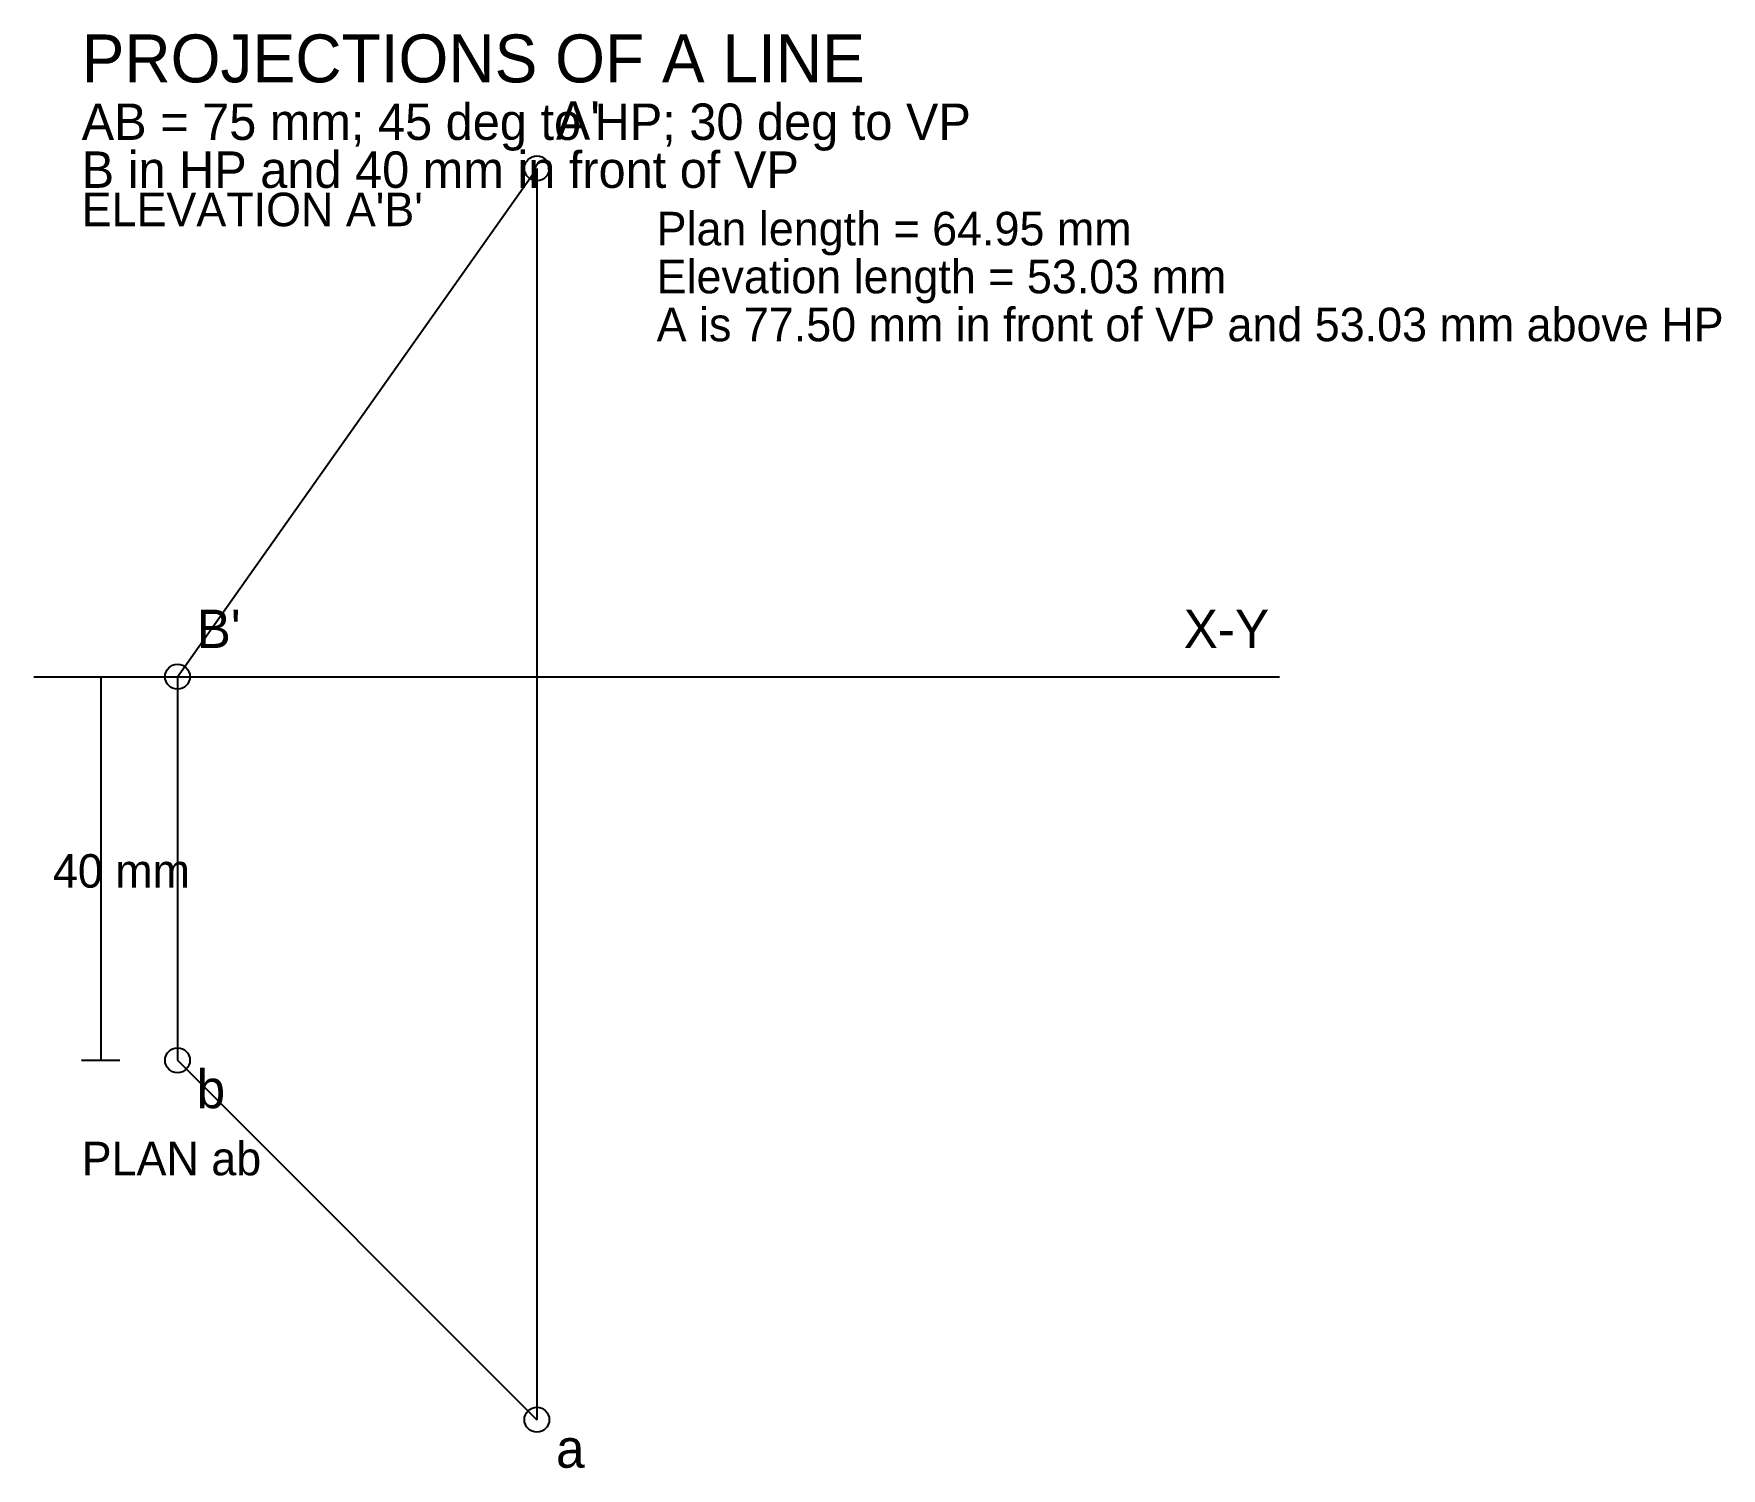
# Model space of a CAD drawing. Header units: millimetres. Extents: x -15 to 161, y -83 to 67.
import ezdxf

# ---------------------------------------------------------------- set-up
doc = ezdxf.new("R2010")
doc.units = ezdxf.units.MM
doc.header["$MEASUREMENT"] = 0
for name, color, linetype in [('DIM', 2, 'Continuous'), ('ELEVATION', 1, 'Continuous'), ('PLAN', 3, 'Continuous'), ('POINT', 1, 'Continuous'), ('PROJECT', 8, 'Continuous'), ('TEXT', 7, 'Continuous'), ('XY', 7, 'Continuous')]:
    doc.layers.add(name, color=color, linetype=linetype)

msp = doc.modelspace()

# ---------------------------------------------------------------- linework, layer by layer
at = {"layer": 'DIM'}
for p, q in [((-10, 0), (-6, 0)), ((-8, 0), (-8, -40)), ((-10, -40), (-6, -40))]:
    msp.add_line(p, q, dxfattribs=at)
at = {"layer": 'ELEVATION'}
msp.add_line((0, 0), (37.5, 53.033), dxfattribs=at)
at = {"layer": 'PLAN'}
msp.add_line((0, -40), (37.5, -77.5), dxfattribs=at)
at = {"layer": 'POINT'}
for centre in [(37.5, 53.033), (0, 0), (0, -40), (37.5, -77.5)]:
    msp.add_circle(centre, 1.3, dxfattribs=at)
at = {"layer": 'PROJECT'}
for p, q in [((37.5, 53.033), (37.5, -77.5)), ((0, 0), (0, -40))]:
    msp.add_line(p, q, dxfattribs=at)
at = {"layer": 'XY'}
msp.add_line((-15, 0), (115, 0), dxfattribs=at)

# ---------------------------------------------------------------- texts
at = {"layer": 'TEXT'}
for s, height, p in [('PROJECTIONS OF A LINE', 5, (-10, 62)), ('AB = 75 mm; 45 deg to HP; 30 deg to VP', 3.8, (-10, 56)), ("A'", 4, (39.5, 56.033)), ('B in HP and 40 mm in front of VP', 3.8, (-10, 51)), ("ELEVATION A'B'", 3.5, (-10, 47)), ('Plan length = 64.95 mm', 3.5, (50, 45)), ('Elevation length = 53.03 mm', 3.5, (50, 40)), ('A is 77.50 mm in front of VP and 53.03 mm above HP', 3.5, (50, 35)), ("B'", 4, (2, 3)), ('X-Y', 4, (105, 3)), ('40 mm', 3.5, (-13, -22)), ('b', 4, (2, -45)), ('PLAN ab', 3.5, (-10, -52)), ('a', 4, (39.5, -82.5))]:
    msp.add_text(s, height=height, dxfattribs=at).set_placement(p)

doc.saveas('drawing.dxf')
